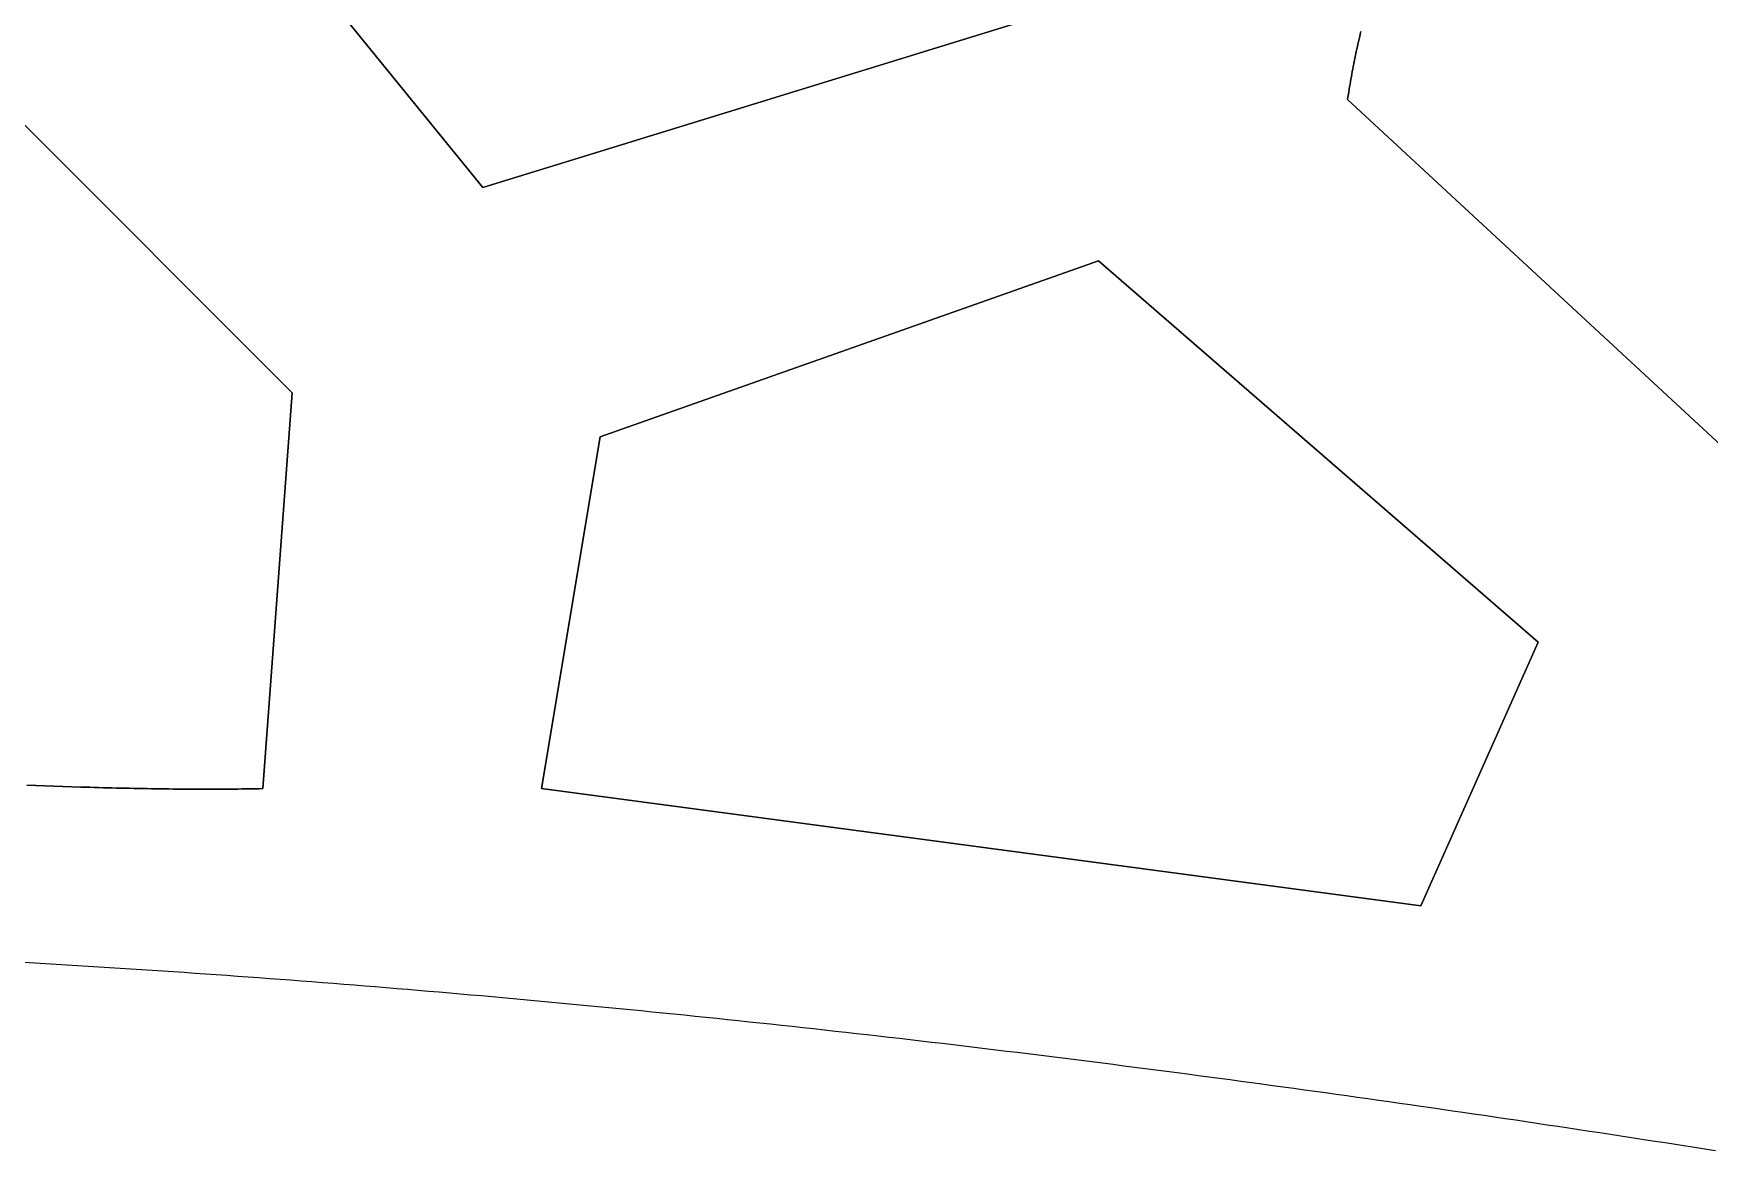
# Model space of a CAD drawing. Header units: millimetres. Extents: x -97041 to 275168, y -12500 to 263793.
# Drawn here: x 139593 to 173182, y 5330 to 27709 of the extents above; entities that cross this region are included whole.
import ezdxf

# ---------------------------------------------------------------- set-up
doc = ezdxf.new("R2010")
doc.units = ezdxf.units.MM
doc.layers.add('CLOSED_AREAS', color=7, linetype='Continuous')
doc.layers.add('REGION_HOLES', color=7, linetype='Continuous')

msp = doc.modelspace()

# ---------------------------------------------------------------- linework, layer by layer
at = {"layer": 'CLOSED_AREAS'}
for points in [[(165342.16, 39313.463), (160641.736, 42251.228), (144777.805, 29325.062), (148596.9, 24624.638), (160054.183, 28149.956)], [(169748.808, 15517.567), (160935.513, 23155.756), (150947.112, 19630.438), (149772.006, 12579.802), (167398.596, 10229.59)]]:
    msp.add_lwpolyline(points, close=True, dxfattribs=at)
for points in [[(166195.174, 27747.723), (166183.266, 27698.197), (166171.511, 27648.607), (166159.909, 27598.954), (166148.462, 27549.237), (166137.17, 27499.456), (166126.033, 27449.61), (166115.054, 27399.699), (166104.232, 27349.723), (166093.569, 27299.682), (166083.066, 27249.574), (166072.722, 27199.399), (166062.54, 27149.159), (166052.519, 27098.85), (166042.662, 27048.475), (166032.967, 26998.032), (166023.438, 26947.52), (166014.074, 26896.94), (166004.876, 26846.292), (165995.845, 26795.574), (165986.982, 26744.786), (165978.288, 26693.929), (165969.763, 26643.001), (165961.409, 26592.003), (165953.226, 26540.934), (165945.215, 26489.794), (165937.377, 26438.581), (165929.713, 26387.297), (173861.679, 19042.885)], [(139458.435, 12651.281), (139639.508, 12644.072), (139820.24, 12637.125), (140000.619, 12630.45), (140180.632, 12624.057), (140360.265, 12617.957), (140539.507, 12612.162), (140628.977, 12609.382), (140718.344, 12606.682), (140807.606, 12604.063), (140896.763, 12601.527), (140985.812, 12599.076), (141074.751, 12596.709), (141163.58, 12594.43), (141252.297, 12592.238), (141340.899, 12590.137), (141429.386, 12588.126), (141517.755, 12586.207), (141606.005, 12584.382), (141694.135, 12582.651), (141782.143, 12581.017), (141870.027, 12579.481), (141957.786, 12578.043), (142045.418, 12576.706), (142132.921, 12575.47), (142220.294, 12574.338), (142307.535, 12573.309), (142394.643, 12572.387), (142481.616, 12571.571), (142568.453, 12570.864), (142655.151, 12570.266), (142741.709, 12569.779), (142828.126, 12569.405), (142914.4, 12569.145), (143000.529, 12568.999), (143086.512, 12568.97), (143172.348, 12569.059), (143258.033, 12569.267), (143343.568, 12569.596), (143428.95, 12570.046), (143514.178, 12570.619), (143599.25, 12571.317), (143684.164, 12572.141), (143768.919, 12573.092), (143853.514, 12574.171), (143937.946, 12575.381), (144022.214, 12576.721), (144106.317, 12578.195), (144190.252, 12579.802), (144777.805, 20511.767), (139196.052, 26093.521)], [(139402.925, 9101.217), (139617.215, 9088.857), (139831.463, 9076.34), (140045.668, 9063.668), (140259.828, 9050.84), (140473.945, 9037.857), (140688.016, 9024.718), (140902.042, 9011.425), (141116.021, 8997.977), (141329.952, 8984.375), (141543.836, 8970.619), (141757.672, 8956.71), (141971.458, 8942.648), (142185.194, 8928.432), (142398.879, 8914.064), (142612.513, 8899.544), (142826.095, 8884.871), (143039.625, 8870.047), (143253.101, 8855.072), (143466.523, 8839.945), (143679.89, 8824.668), (143893.201, 8809.24), (144106.457, 8793.662), (144319.656, 8777.934), (144532.797, 8762.056), (144745.88, 8746.029), (144958.904, 8729.854), (145171.869, 8713.529), (145384.773, 8697.056), (145597.616, 8680.436), (145810.398, 8663.667), (146023.117, 8646.751), (146235.773, 8629.688), (146448.366, 8612.478), (146660.894, 8595.122), (146873.357, 8577.619), (147085.755, 8559.971), (147298.085, 8542.177), (147510.349, 8524.237), (147722.545, 8506.153), (147934.672, 8487.924), (148146.731, 8469.551), (148358.719, 8451.033), (148570.636, 8432.372), (148782.483, 8413.567), (148994.257, 8394.619), (149205.959, 8375.529), (149417.588, 8356.295), (149629.142, 8336.92), (149840.622, 8317.403), (150052.026, 8297.744), (150263.354, 8277.943), (150474.606, 8258.002), (150685.78, 8237.92), (150902.84, 8217.124), (151119.818, 8196.181), (151336.713, 8175.09), (151553.528, 8153.852), (151770.261, 8132.469), (151986.913, 8110.94), (152203.484, 8089.267), (152419.975, 8067.449), (152636.387, 8045.488), (152852.718, 8023.384), (153068.971, 8001.138), (153285.145, 7978.75), (153501.24, 7956.221), (153717.257, 7933.552), (153933.196, 7910.743), (154149.057, 7887.795), (154364.842, 7864.708), (154580.549, 7841.483), (154796.181, 7818.121), (155011.736, 7794.623), (155227.215, 7770.988), (155442.619, 7747.218), (155657.947, 7723.313), (155873.201, 7699.273), (156088.38, 7675.101), (156303.486, 7650.795), (156518.517, 7626.357), (156733.476, 7601.787), (156948.361, 7577.086), (157163.173, 7552.255), (157377.913, 7527.293), (157592.581, 7502.203), (157807.177, 7476.983), (158021.702, 7451.636), (158236.156, 7426.161), (158450.539, 7400.56), (158664.852, 7374.832), (158879.095, 7348.979), (159093.268, 7323.001), (159307.372, 7296.899), (159521.407, 7270.673), (159735.373, 7244.324), (159949.271, 7217.852), (160163.102, 7191.259), (160376.864, 7164.544), (160590.559, 7137.709), (160804.188, 7110.753), (161017.749, 7083.679), (161231.245, 7056.486), (161444.675, 7029.174), (161658.039, 7001.745), (161871.337, 6974.199), (162084.571, 6946.537), (162297.741, 6918.759), (162510.846, 6890.867), (162723.888, 6862.86), (162936.866, 6834.739), (163149.78, 6806.504), (163362.632, 6778.158), (163575.422, 6749.699), (163788.149, 6721.129), (164000.815, 6692.449), (164213.419, 6663.658), (164425.962, 6634.758), (164638.444, 6605.749), (164850.866, 6576.632), (165063.227, 6547.407), (165275.529, 6518.075), (165487.772, 6488.637), (165699.955, 6459.093), (165912.08, 6429.444), (166124.146, 6399.691), (166336.155, 6369.833), (166548.105, 6339.872), (166759.999, 6309.809), (166971.835, 6279.644), (167183.615, 6249.377), (167395.338, 6219.009), (167607.005, 6188.542), (167818.617, 6157.974), (168030.173, 6127.308), (168241.674, 6096.544), (168453.121, 6065.681), (168664.514, 6034.722), (168875.852, 6003.666), (169087.137, 5972.515), (169298.369, 5941.268), (169509.548, 5909.926), (169720.674, 5878.491), (169931.748, 5846.962), (170142.77, 5815.34), (170353.74, 5783.627), (170564.66, 5751.822), (170775.528, 5719.925), (170986.346, 5687.939), (171197.114, 5655.863), (171407.832, 5623.698), (171618.5, 5591.444), (171829.119, 5559.103), (172039.69, 5526.675), (172250.212, 5494.16), (172460.685, 5461.559), (172671.111, 5428.872), (172881.49, 5396.101), (173091.822, 5363.246), (173302.106, 5330.308)]]:
    msp.add_lwpolyline(points, dxfattribs=at)
at = {"layer": 'REGION_HOLES'}
for points in [[(160054.183, 28149.956), (148596.9, 24624.638), (144777.805, 29325.062), (160641.736, 42251.228), (165342.16, 39313.463)], [(167398.596, 10229.59), (149772.006, 12579.802), (150947.112, 19630.438), (160935.513, 23155.756), (169748.808, 15517.567)]]:
    msp.add_lwpolyline(points, close=True, dxfattribs=at)
for points in [[(173861.679, 19042.885), (165929.713, 26387.297), (165937.377, 26438.581), (165945.215, 26489.794), (165953.226, 26540.934), (165961.409, 26592.003), (165969.763, 26643.001), (165978.288, 26693.929), (165986.982, 26744.786), (165995.845, 26795.574), (166004.876, 26846.292), (166014.074, 26896.94), (166023.438, 26947.52), (166032.967, 26998.032), (166042.662, 27048.475), (166052.519, 27098.85), (166062.54, 27149.159), (166072.722, 27199.399), (166083.066, 27249.574), (166093.569, 27299.682), (166104.232, 27349.723), (166115.054, 27399.699), (166126.033, 27449.61), (166137.17, 27499.456), (166148.462, 27549.237), (166159.909, 27598.954), (166171.511, 27648.607), (166183.266, 27698.197), (166195.174, 27747.723)], [(139196.052, 26093.521), (144777.805, 20511.767), (144190.252, 12579.802), (144106.317, 12578.195), (144022.214, 12576.721), (143937.946, 12575.381), (143853.514, 12574.171), (143768.919, 12573.092), (143684.164, 12572.141), (143599.25, 12571.317), (143514.178, 12570.619), (143428.95, 12570.046), (143343.568, 12569.596), (143258.033, 12569.267), (143172.348, 12569.059), (143086.512, 12568.97), (143000.529, 12568.999), (142914.4, 12569.145), (142828.126, 12569.405), (142741.709, 12569.779), (142655.151, 12570.266), (142568.453, 12570.864), (142481.616, 12571.571), (142394.643, 12572.387), (142307.535, 12573.309), (142220.294, 12574.338), (142132.921, 12575.47), (142045.418, 12576.706), (141957.786, 12578.043), (141870.027, 12579.481), (141782.143, 12581.017), (141694.135, 12582.651), (141606.005, 12584.382), (141517.755, 12586.207), (141429.386, 12588.126), (141340.899, 12590.137), (141252.297, 12592.238), (141163.58, 12594.43), (141074.751, 12596.709), (140985.812, 12599.076), (140896.763, 12601.527), (140807.606, 12604.063), (140718.344, 12606.682), (140628.977, 12609.382), (140539.507, 12612.162), (140360.265, 12617.957), (140180.632, 12624.057), (140000.619, 12630.45), (139820.24, 12637.125), (139639.508, 12644.072), (139458.435, 12651.281)]]:
    msp.add_lwpolyline(points, dxfattribs=at)

doc.saveas('drawing.dxf')
